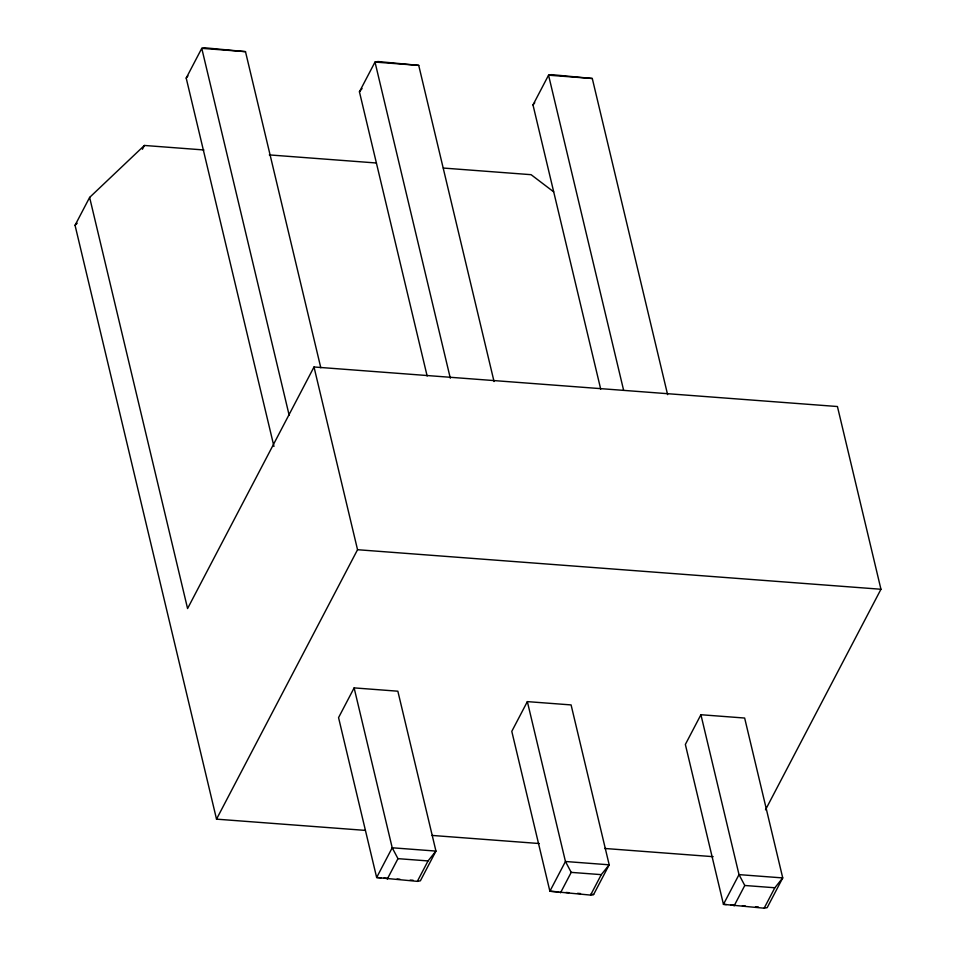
<?xml version="1.0" encoding="UTF-8"?>
<svg xmlns="http://www.w3.org/2000/svg" width="956" height="956" viewBox="0 0 956 956"><rect width="100%" height="100%" fill="white"/><g stroke="black" fill="none" stroke-linecap="round" stroke-linejoin="round"><path stroke-width="1.43" d="M365.216 830.382L216.522 819.149L75.046 225.281L89.625 197.414L144.392 145.455L203.891 149.961M142.396 149.267L144.392 145.455M273.954 446.428L186.205 78.081L201.764 48.35L204.799 47.8L245.489 51.648L320.81 367.797M427.153 376.043L359.432 91.8L375.003 62.068L378.038 61.531L418.728 65.378L494.049 381.528M765.505 809.828L880.954 589.255L837.432 406.527L314.01 366.985L187.579 608.542L89.625 197.414M600.715 389.164L532.994 104.921L548.553 75.189L551.6 74.64L592.29 78.488L667.611 394.637M216.522 819.149L357.544 549.712L314.01 366.985M354.126 687.89L338.555 717.621L376.652 877.512L417.342 881.36L420.377 880.811L435.948 851.079L397.851 691.2L354.126 687.89L392.211 847.781L397.971 858.655L387.276 879.09M417.342 881.36L428.037 860.926L435.948 851.079L392.211 847.781L376.652 877.512L381.026 877.835M527.354 701.62L511.795 731.352L549.891 891.231L590.581 895.091L593.616 894.541L609.187 864.81L571.091 704.919L527.354 701.62L565.45 861.499L571.21 872.374L560.515 892.82M590.581 895.091L601.276 874.644L609.187 864.81L565.45 861.499L549.891 891.231L558.639 891.9M700.915 714.73L685.356 744.461L723.453 904.352L764.143 908.2L767.178 907.65L782.737 877.919L744.652 718.04L700.915 714.73L739.012 874.62L744.772 885.483L734.077 905.93M764.143 908.2L774.838 887.765L782.737 877.919L739.012 874.62L723.453 904.352L726.369 904.567M186.205 78.081L187.962 75.894M359.432 91.8L362.073 88.526M532.994 104.921L534.751 102.734M75.046 225.281L77.185 223.25M245.489 51.648L201.764 48.35L289.166 415.251M418.728 65.378L375.003 62.068L450.312 378.218M592.29 78.488L548.553 75.189L623.527 389.881M269.329 154.908L376.425 162.998M443.357 168.053L531.106 174.685L553.667 191.833M357.544 549.712L880.954 589.255M432.124 835.436L539.196 843.527M604.622 848.462L713.164 856.672M397.971 858.655L428.037 860.926M571.21 872.374L601.276 874.644M744.772 885.483L774.838 887.765M383.942 878.062L388.315 878.397M397.063 879.054L399.978 879.269M410.184 880.046L413.1 880.261M565.928 892.45L568.844 892.665M577.579 893.322L580.495 893.549M590.7 894.314L593.616 894.541M730.743 904.902L733.658 905.117M742.394 905.774L745.31 906.001M755.515 906.766L758.431 906.993"/></g></svg>
